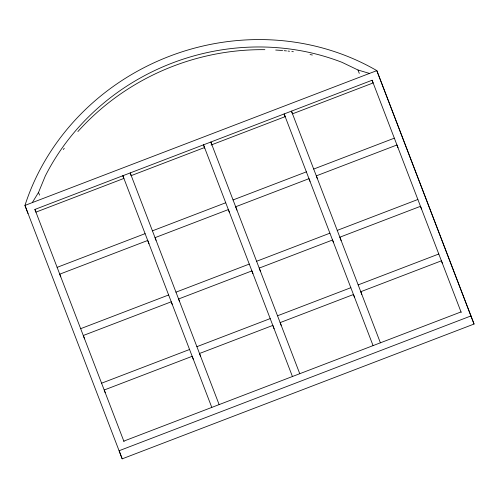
<?xml version="1.0" encoding="UTF-8"?>
<svg xmlns="http://www.w3.org/2000/svg" width="499" height="499" viewBox="0 0 499 499"><rect width="100%" height="100%" fill="white"/><g stroke="black" fill="none" stroke-linecap="round" stroke-linejoin="round"><path stroke-width="0.75" d="M32.279 202.619L38.529 192.408L45.266 176.06A227.631 211.645 -20.7 0 1 342.052 62.35L358.001 70.01L369.485 73.428M211.794 407.409L122.86 175.729L123.883 178.436L35.922 212.137L34.899 209.437L372.104 80.239L461.219 312.443M131.118 175.66L204.521 147.542M211.065 145.034L285.191 116.635M57.129 267.352L145.097 233.651M152.426 230.844L225.735 202.756M233.064 199.949L306.367 171.862M313.696 169.055L394.335 138.161M80.67 328.679L168.637 294.978M175.966 292.171L249.275 264.083M256.605 261.276L329.908 233.189M337.243 230.382L417.875 199.488M101.596 383.195L189.564 349.493M196.893 346.68L270.196 318.599M277.531 315.786L350.834 287.705M358.163 284.898L438.802 254.003M123.827 441.116L461.032 311.919M470.981 315.929L119.118 450.734L122.186 458.843L474.05 324.038L376.814 70.621L24.95 205.426L28.019 213.535M474.05 324.038L376.814 70.621A235.503 218.967 -20.7 0 0 24.95 205.426L122.186 458.843M380.4 342.813L291.466 111.134L292.489 113.841L373.127 82.946L372.104 80.239M373.071 345.626L284.137 113.947L285.16 116.647M299.762 373.707L210.828 142.028L211.85 144.735M292.433 376.514L203.498 144.835L204.777 148.215M219.13 404.602L130.195 172.922L131.218 175.623M34.899 209.437L124.014 441.64M442.438 263.516L441.415 260.815L360.783 291.709L361.806 294.41M421.518 209.006L420.495 206.305L339.856 237.193L341.135 240.574M397.971 147.679L396.948 144.978L316.316 175.866L317.339 178.573M358.001 70.01L359.28 73.39M354.471 297.223L353.448 294.516L280.145 322.604L281.168 325.304M333.55 242.707L332.527 240.007L259.218 268.088L260.497 271.468M310.01 181.38L308.987 178.679L235.678 206.761L236.956 210.141M274.094 328.791L272.816 325.41L199.506 353.498L200.529 356.199M252.912 273.602L251.889 270.901L178.586 298.982L179.609 301.689M229.372 212.275L228.349 209.574L155.046 237.655L156.062 240.362M193.456 359.685L192.177 356.305L104.21 390.006L105.233 392.713M172.274 304.496L171.251 301.795L83.289 335.496L84.568 338.871M148.989 243.843L147.71 240.468L59.743 274.169L60.766 276.87M38.529 192.408L39.552 195.109M63.336 149.513A232.665 216.323 -20.7 0 1 64.265 148.253M77.881 131.574A232.665 216.323 -20.7 0 1 264.888 49.682M275.697 50.056A232.665 216.323 -20.7 0 1 282.627 50.549M284.162 50.686A232.665 216.323 -20.7 0 1 286.47 50.91M288.004 51.073A232.665 216.323 -20.7 0 1 289.539 51.247M291.834 51.522A232.665 216.323 -20.7 0 1 293.362 51.721M310.06 54.534A232.665 216.323 -20.7 0 1 312.355 55.015"/></g></svg>
